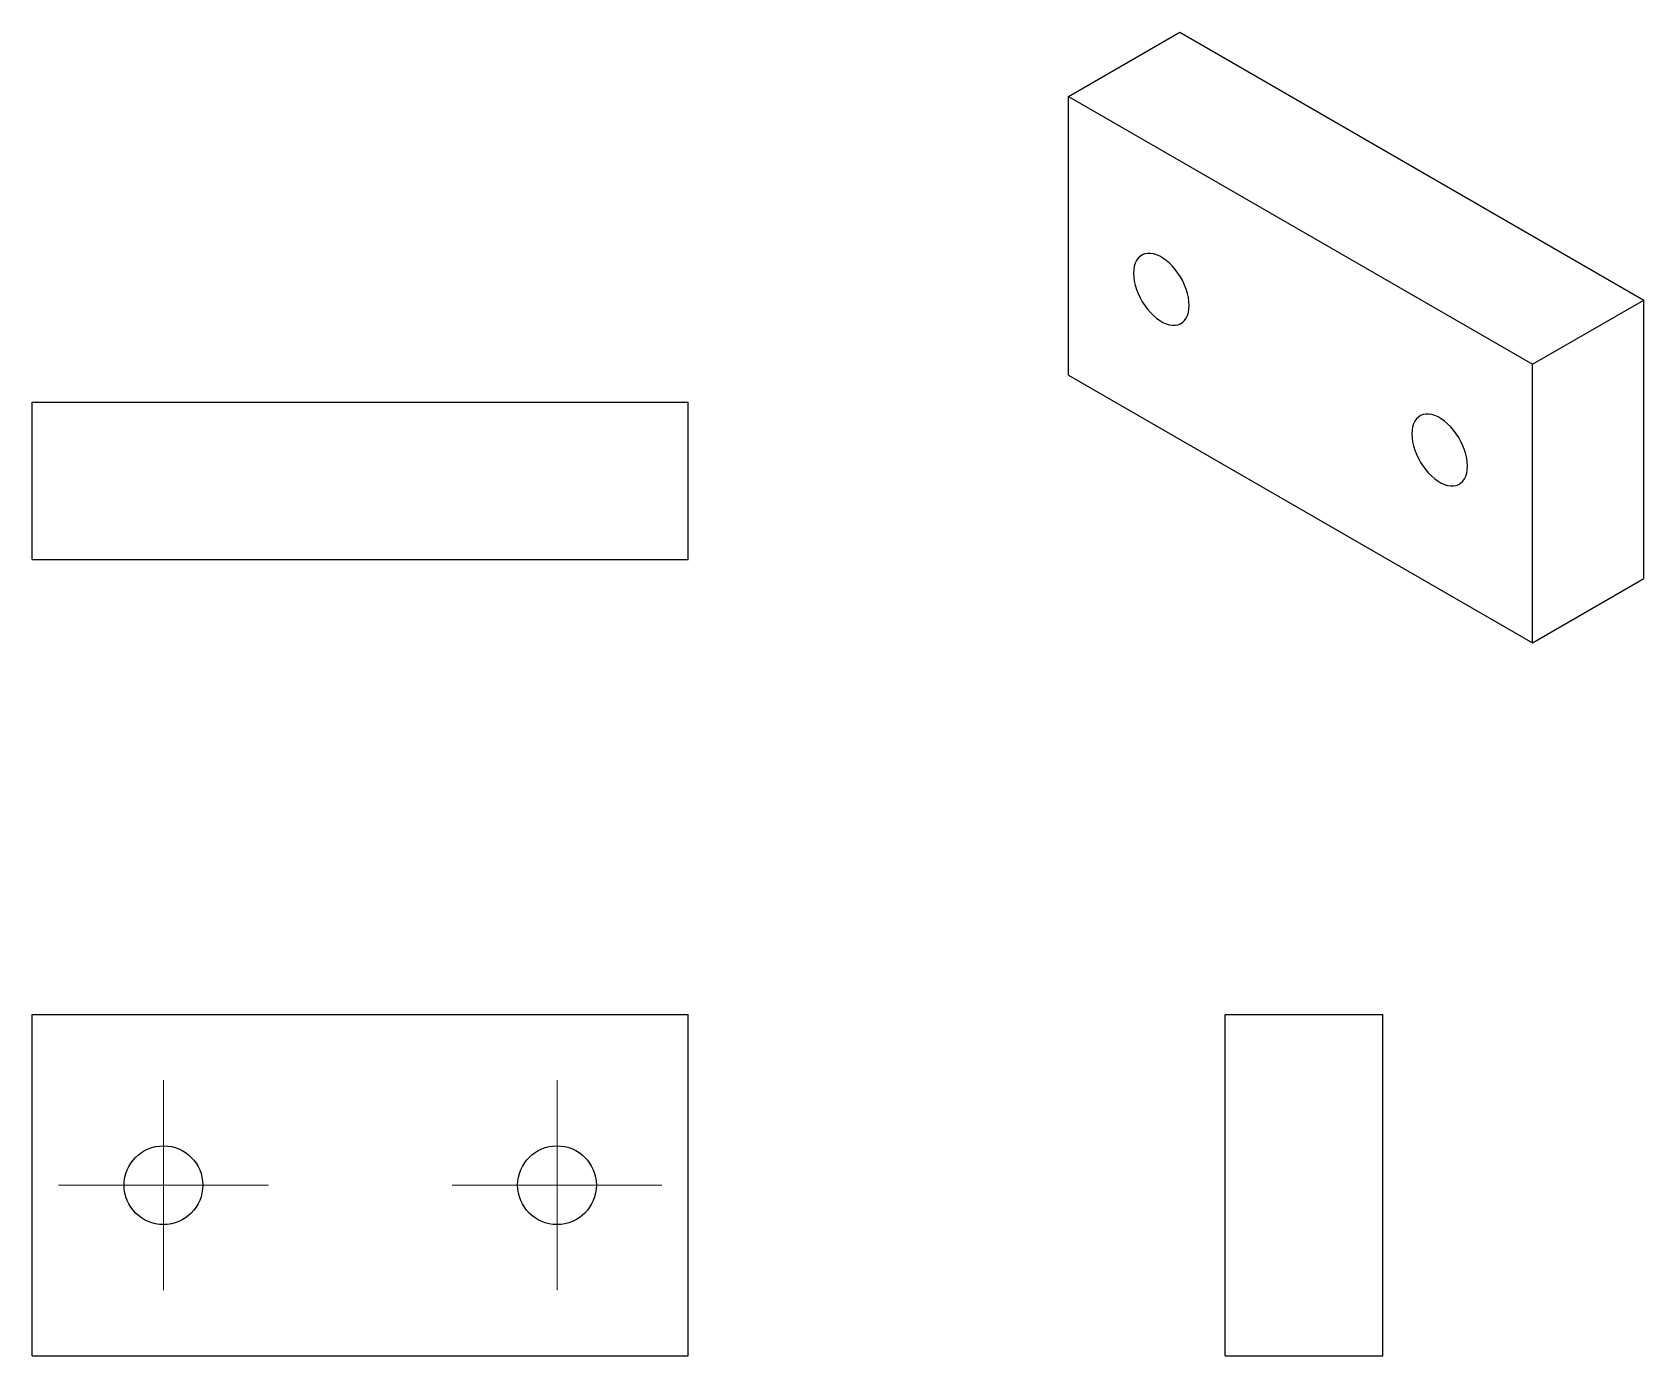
# Model space of a CAD drawing. Header units: millimetres. Extents: x 196.3 to 257.7, y 133.3 to 183.7.
import ezdxf

# ---------------------------------------------------------------- set-up
doc = ezdxf.new("R2010")
doc.units = ezdxf.units.MM

# ---------------------------------------------------------------- blocks, each defined once
blk = doc.blocks.new('SW_CENTERMARKSYMBOL_0')
at = {"color": 0, "linetype": 'Continuous', "lineweight": 18}
for p, q in [((0, 2.5), (0, 4)), ((0, 0), (0, 2.5)), ((-2.5, 0), (-4, 0)), ((0, 0), (-2.5, 0)), ((0, 0), (0, -2.5)), ((0, 0), (2.5, 0)), ((2.5, 0), (4, 0)), ((0, -2.5), (0, -4))]:
    blk.add_line(p, q, dxfattribs=at)
blk = doc.blocks.new('SW_CENTERMARKSYMBOL_1')
at = {"color": 0, "linetype": 'Continuous', "lineweight": 18}
for p, q in [((0, 2.5), (0, 4)), ((0, 0), (0, 2.5)), ((-2.5, 0), (-4, 0)), ((0, 0), (-2.5, 0)), ((0, 0), (0, -2.5)), ((0, 0), (2.5, 0)), ((2.5, 0), (4, 0)), ((0, -2.5), (0, -4))]:
    blk.add_line(p, q, dxfattribs=at)

msp = doc.modelspace()

# ---------------------------------------------------------------- linework, layer by layer
at = {"color": 7, "linetype": 'Continuous', "lineweight": 25}
for p, q in [((235.757, 181.271), (240, 183.72)), ((240, 183.72), (257.677, 173.515)), ((235.757, 181.271), (253.435, 171.065)), ((235.757, 170.656), (235.757, 181.271)), ((253.435, 171.065), (257.677, 173.515)), ((257.677, 162.9), (257.677, 173.515)), ((253.435, 160.45), (253.435, 171.065)), ((235.757, 170.656), (253.435, 160.45)), ((196.261, 163.625), (196.261, 169.625)), ((196.261, 169.625), (221.261, 169.625)), ((221.261, 163.625), (221.261, 169.625)), ((196.261, 163.625), (221.261, 163.625)), ((253.435, 160.45), (257.677, 162.9)), ((196.261, 133.281), (196.261, 146.281)), ((196.261, 146.281), (221.261, 146.281)), ((221.261, 133.281), (221.261, 146.281)), ((241.727, 133.281), (241.727, 146.281)), ((241.727, 146.281), (247.727, 146.281)), ((247.727, 133.281), (247.727, 146.281)), ((196.261, 133.281), (221.261, 133.281)), ((241.727, 133.281), (247.727, 133.281))]:
    msp.add_line(p, q, dxfattribs=at)
at = {"color": 7, "linetype": 'Continuous', "lineweight": 25, "flags": 128}
for points in [[(240.353, 173.31), (240.346, 173.456), (240.325, 173.609), (240.289, 173.766), (240.241, 173.925), (240.179, 174.083), (240.105, 174.24), (240.021, 174.393), (239.926, 174.539), (239.823, 174.677), (239.713, 174.804), (239.597, 174.92), (239.477, 175.022), (239.354, 175.109), (239.231, 175.18), (239.108, 175.235), (238.988, 175.271), (238.873, 175.289), (238.762, 175.289), (238.659, 175.27), (238.565, 175.233), (238.48, 175.178), (238.406, 175.107), (238.345, 175.019), (238.296, 174.916), (238.261, 174.8), (238.239, 174.672), (238.232, 174.534), (238.239, 174.388), (238.261, 174.235), (238.296, 174.078), (238.345, 173.92), (238.406, 173.761), (238.48, 173.604), (238.565, 173.451), (238.659, 173.305), (238.762, 173.167), (238.873, 173.04), (238.988, 172.924), (239.108, 172.822), (239.231, 172.735), (239.354, 172.664), (239.477, 172.609), (239.597, 172.573), (239.713, 172.555), (239.823, 172.555), (239.926, 172.574), (240.021, 172.611), (240.105, 172.666), (240.179, 172.737), (240.241, 172.825), (240.289, 172.928), (240.325, 173.044), (240.346, 173.172), (240.353, 173.31)], [(250.96, 167.187), (250.953, 167.333), (250.931, 167.486), (250.896, 167.642), (250.847, 167.801), (250.785, 167.96), (250.712, 168.117), (250.627, 168.27), (250.533, 168.416), (250.43, 168.554), (250.319, 168.681), (250.203, 168.797), (250.083, 168.899), (249.961, 168.986), (249.838, 169.057), (249.715, 169.111), (249.595, 169.148), (249.479, 169.166), (249.369, 169.166), (249.266, 169.147), (249.171, 169.11), (249.087, 169.055), (249.013, 168.984), (248.951, 168.896), (248.903, 168.793), (248.867, 168.677), (248.846, 168.549), (248.839, 168.411), (248.846, 168.265), (248.867, 168.112), (248.903, 167.955), (248.951, 167.796), (249.013, 167.637), (249.087, 167.481), (249.171, 167.328), (249.266, 167.182), (249.369, 167.044), (249.479, 166.917), (249.595, 166.801), (249.715, 166.699), (249.838, 166.612), (249.961, 166.541), (250.083, 166.486), (250.203, 166.45), (250.319, 166.432), (250.43, 166.432), (250.533, 166.451), (250.627, 166.488), (250.712, 166.543), (250.785, 166.614), (250.847, 166.702), (250.896, 166.805), (250.931, 166.921), (250.953, 167.049), (250.96, 167.187)]]:
    msp.add_lwpolyline(points, dxfattribs=at)
at = {"color": 7, "linetype": 'Continuous', "lineweight": 25}
for centre in [(201.261, 139.781), (216.261, 139.781)]:
    msp.add_circle(centre, 1.5, dxfattribs=at)

# ---------------------------------------------------------------- block references
at = {"color": 7, "linetype": 'Continuous', "lineweight": 18}
for name, p in [('SW_CENTERMARKSYMBOL_0', (201.261, 139.781)), ('SW_CENTERMARKSYMBOL_1', (216.261, 139.781))]:
    msp.add_blockref(name, p, dxfattribs=at)

doc.saveas('drawing.dxf')
